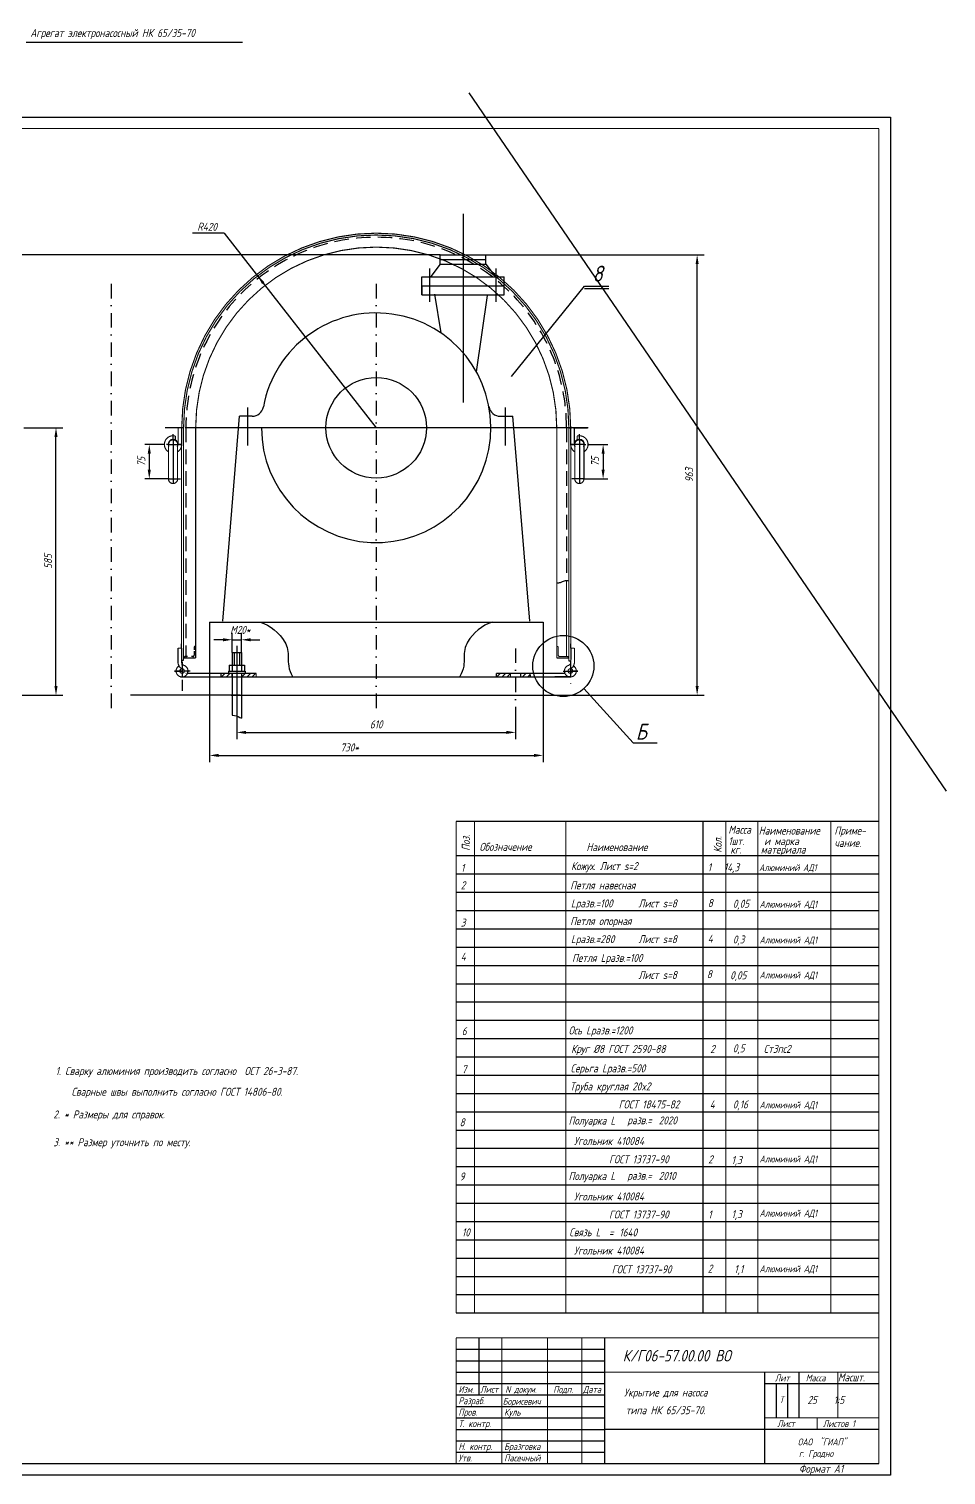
# Model space of a CAD drawing. Extents: x 973 to 2730, y 39 to 1746.
# Drawn here: x 1437 to 1838, y 702 to 1335 of the extents above; entities that cross this region are included whole.
import ezdxf
from ezdxf.enums import TextEntityAlignment as Align

# ---------------------------------------------------------------- set-up
doc = ezdxf.new("R2010")
doc.units = 0
doc.header["$LTSCALE"] = 0.5
doc.header["$MEASUREMENT"] = 0
doc.linetypes.add('DASHDOT', pattern=[25.4, 12.7, -6.35, 0, -6.35])
doc.linetypes.add('DASHED', pattern=[19.05, 12.7, -6.35])
doc.layers.get('0').update_dxf_attribs({"linetype": 'CONTINUOUS'})
doc.layers.get('DEFPOINTS').update_dxf_attribs({"linetype": 'CONTINUOUS'})
doc.styles.add('ROMANC', font='romanc', dxfattribs={"width": 0.8, "oblique": 15, "height": 3.5})
doc.dimstyles.get("Standard").update_dxf_attribs({"dimtxt": 0.18, "dimasz": 0.18, "dimexe": 0.18, "dimexo": 0.0625, "dimgap": 0.09, "dimtad": 0, "dimtih": 1, "dimtoh": 1, "dimdec": 4, "dimzin": 0, "dimdsep": 46, "dimtxsty": 'Standard', "dimcen": 0.09, "dimadec": 0, "dimazin": 0, "dimtfac": 1, "dimtdec": 4, "dimtofl": 0, "dimtmove": 0, "dimatfit": 3, "dimfxl": 0, "dimtolj": 1, "dimtzin": 0, "dimarcsym": 0})

# ---------------------------------------------------------------- blocks, each defined once
blk = doc.blocks.new('*D6')
at = {"color": 0, "linetype": 'ByBlock'}
for p, q in [((290.3, 320.9), (283.7, 320.9)), ((285.7, 316.9), (285.7, 309.8)), ((292.52, 305.8), (283.7, 305.8))]:
    blk.add_line(p, q, dxfattribs=at)
for points in [[(285.03, 316.9), (286.37, 316.9), (285.7, 320.9)], [(285.03, 309.8), (286.37, 309.8), (285.7, 305.8)]]:
    blk.add_solid(points, dxfattribs=at)
at = {"layer": 'DEFPOINTS', "color": 0, "linetype": 'ByBlock'}
for p in [(290.3, 320.9), (285.7, 305.8), (292.52, 305.8)]:
    blk.add_point(p, dxfattribs=at)
at = {"color": 0, "linetype": 'ByBlock', "style": 'ROMANC', "oblique": 15, "width": 0.8}
blk.add_text('75', height=3.5, rotation=90, dxfattribs=at).set_placement((282.2, 313.35), align=Align.MIDDLE_CENTER)
blk = doc.blocks.new('*X8')
at = {"color": 0}
for p, q in [((1399.22, 402.41), (1400.82, 404.01)), ((1401.46, 402.41), (1403.06, 404.01)), ((1403.71, 402.41), (1403.75, 402.45)), ((1408.2, 402.41), (1409.8, 404.01)), ((1410.44, 402.41), (1412.04, 404.01)), ((1412.69, 402.41), (1414.29, 404.01))]:
    blk.add_line(p, q, dxfattribs=at)
blk = doc.blocks.new('*D40')
at = {"color": 0, "linetype": 'ByBlock'}
for p, q in [((1525.68, 1061.89), (1525.68, 1070.49)), ((1529.68, 1061.89), (1529.68, 1070.49)), ((1521.68, 1067.49), (1517.68, 1067.49)), ((1525.68, 1067.49), (1529.68, 1067.49)), ((1533.68, 1067.49), (1537.68, 1067.49))]:
    blk.add_line(p, q, dxfattribs=at)
for points in [[(1521.68, 1068.16), (1521.68, 1066.82), (1525.68, 1067.49)], [(1533.68, 1068.16), (1533.68, 1066.82), (1529.68, 1067.49)]]:
    blk.add_solid(points, dxfattribs=at)
at = {"layer": 'DEFPOINTS', "color": 0, "linetype": 'ByBlock'}
for p in [(1529.68, 1067.49), (1525.68, 1061.89), (1529.68, 1061.89)]:
    blk.add_point(p, dxfattribs=at)
at = {"color": 0, "linetype": 'ByBlock', "style": 'ROMANC', "oblique": 15, "width": 0.8}
blk.add_text('М20*', height=3.5, dxfattribs=at).set_placement((1529.18, 1071.8), align=Align.MIDDLE_CENTER)
blk = doc.blocks.new('*X9')
at = {"color": 0}
for p, q in [((1495.76, 402.41), (1497.36, 404.01)), ((1498, 402.41), (1499.6, 404.01)), ((1500.25, 402.41), (1501.75, 403.91)), ((1506.15, 403.82), (1506.34, 404.01)), ((1506.98, 402.41), (1508.58, 404.01)), ((1509.23, 402.41), (1510.22, 403.4))]:
    blk.add_line(p, q, dxfattribs=at)
blk = doc.blocks.new('*D7')
at = {"color": 0, "linetype": 'ByBlock'}
for p, q in [((1549.65, 437.41), (1556.25, 437.41)), ((1554.25, 433.41), (1554.25, 426.31)), ((1547.43, 422.31), (1556.25, 422.31))]:
    blk.add_line(p, q, dxfattribs=at)
for points in [[(1553.58, 433.41), (1554.92, 433.41), (1554.25, 437.41)], [(1553.58, 426.31), (1554.92, 426.31), (1554.25, 422.31)]]:
    blk.add_solid(points, dxfattribs=at)
at = {"layer": 'DEFPOINTS', "color": 0, "linetype": 'ByBlock'}
for p in [(1549.65, 437.41), (1547.43, 422.31), (1554.25, 422.31)]:
    blk.add_point(p, dxfattribs=at)
at = {"color": 0, "linetype": 'ByBlock', "style": 'ROMANC', "oblique": 15, "width": 0.8}
blk.add_text('75', height=3.5, rotation=90, dxfattribs=at).set_placement((1550.75, 429.86), align=Align.MIDDLE_CENTER)
blk = doc.blocks.new('*D32')
at = {"color": 0, "linetype": 'ByBlock'}
for p, q in [((1636.68, 1235.82), (1732.12, 1235.82)), ((1729.12, 1047.22), (1729.12, 1231.82)), ((1661.68, 1043.22), (1732.12, 1043.22))]:
    blk.add_line(p, q, dxfattribs=at)
for points in [[(1728.45, 1231.82), (1729.79, 1231.82), (1729.12, 1235.82)], [(1728.45, 1047.22), (1729.79, 1047.22), (1729.12, 1043.22)]]:
    blk.add_solid(points, dxfattribs=at)
at = {"layer": 'DEFPOINTS', "color": 0, "linetype": 'ByBlock'}
for p in [(1636.68, 1235.82), (1729.12, 1235.82), (1661.68, 1043.22)]:
    blk.add_point(p, dxfattribs=at)
at = {"color": 0, "linetype": 'ByBlock', "style": 'ROMANC', "oblique": 15, "width": 0.8}
blk.add_text('963', height=3.5, rotation=90, dxfattribs=at).set_placement((1725.62, 1139.52), align=Align.MIDDLE_CENTER)
blk = doc.blocks.new('*D33')
at = {"color": 0, "linetype": 'ByBlock'}
for p, q in [((1434.43, 1160.22), (1451.55, 1160.22)), ((1448.55, 1047.22), (1448.55, 1156.22)), ((1430.24, 1043.22), (1451.55, 1043.22))]:
    blk.add_line(p, q, dxfattribs=at)
for points in [[(1447.88, 1156.22), (1449.22, 1156.22), (1448.55, 1160.22)], [(1447.88, 1047.22), (1449.22, 1047.22), (1448.55, 1043.22)]]:
    blk.add_solid(points, dxfattribs=at)
at = {"layer": 'DEFPOINTS', "color": 0, "linetype": 'ByBlock'}
for p in [(1434.43, 1160.22), (1448.55, 1160.22), (1430.24, 1043.22)]:
    blk.add_point(p, dxfattribs=at)
at = {"color": 0, "linetype": 'ByBlock', "style": 'ROMANC', "oblique": 15, "width": 0.8}
blk.add_text('585', height=3.5, rotation=90, dxfattribs=at).set_placement((1445.05, 1101.72), align=Align.MIDDLE_CENTER)
blk = doc.blocks.new('*D41')
at = {"color": 0, "linetype": 'ByBlock'}
for p, q in [((1649.68, 1035.93), (1649.68, 1023.98)), ((1527.68, 1028.01), (1527.68, 1023.98)), ((1531.68, 1026.98), (1645.68, 1026.98))]:
    blk.add_line(p, q, dxfattribs=at)
for points in [[(1531.68, 1027.65), (1531.68, 1026.31), (1527.68, 1026.98)], [(1645.68, 1027.65), (1645.68, 1026.31), (1649.68, 1026.98)]]:
    blk.add_solid(points, dxfattribs=at)
at = {"layer": 'DEFPOINTS', "color": 0, "linetype": 'ByBlock'}
for p in [(1649.68, 1035.93), (1527.68, 1028.01), (1649.68, 1026.98)]:
    blk.add_point(p, dxfattribs=at)
at = {"color": 0, "linetype": 'ByBlock', "style": 'ROMANC', "oblique": 15, "width": 0.8}
blk.add_text('610', height=3.5, dxfattribs=at).set_placement((1588.68, 1030.48), align=Align.MIDDLE_CENTER)
blk = doc.blocks.new('*D42')
at = {"color": 0, "linetype": 'ByBlock'}
for p, q in [((1515.68, 1043.22), (1515.68, 1013.91)), ((1661.68, 1043.22), (1661.68, 1013.91)), ((1519.68, 1016.91), (1657.68, 1016.91))]:
    blk.add_line(p, q, dxfattribs=at)
for points in [[(1519.68, 1017.58), (1519.68, 1016.24), (1515.68, 1016.91)], [(1657.68, 1017.58), (1657.68, 1016.24), (1661.68, 1016.91)]]:
    blk.add_solid(points, dxfattribs=at)
at = {"layer": 'DEFPOINTS', "color": 0, "linetype": 'ByBlock'}
for p in [(1515.68, 1043.22), (1661.68, 1043.22), (1661.68, 1016.91)]:
    blk.add_point(p, dxfattribs=at)
at = {"color": 0, "linetype": 'ByBlock', "style": 'ROMANC', "oblique": 15, "width": 0.8}
blk.add_text('730*', height=3.5, dxfattribs=at).set_placement((1577.04, 1020.41), align=Align.MIDDLE_CENTER)

msp = doc.modelspace()

# ---------------------------------------------------------------- linework, layer by layer
for p, q in [((1435.53, 1328.86), (1530.23233, 1328.86)), ((1629.17, 1306.64), (1838.06, 1001.24)), ((972.761, 1296.06), (1813.661, 1296.06)), ((1813.661, 1296.06), (1813.661, 702.16)), ((1626.68, 1253.8), (1626.68, 1179.04)), ((1522.19996, 1245.32142), (1508.27, 1245.32142)), ((1616.68, 1235.82), (1365.36, 1235.82)), ((1616.68, 1231.82), (1616.68, 1235.82)), ((1616.68, 1235.82), (1636.68, 1235.82)), ((1616.68, 1233.82), (1636.68, 1233.82)), ((1636.68, 1231.82), (1636.68, 1235.82)), ((1616.68, 1231.82), (1612.56, 1226.3)), ((1616.68, 1231.82), (1636.68, 1231.82)), ((1636.68, 1231.82), (1640.8, 1226.3)), ((1608.68, 1226.28), (1644.68, 1226.28)), ((1608.68, 1222.28), (1644.68, 1222.28)), ((1608.68, 1222.28), (1608.68, 1218.28)), ((1647.92, 1182.6), (1679.86, 1222.12)), ((1679.86, 1222.12), (1690.51, 1222.12)), ((1679.86, 1221.12), (1690.51, 1221.12)), ((1608.68, 1218.28), (1644.68, 1218.28)), ((1614.16, 1218.58), (1616.93812, 1201.72329)), ((1632.55537, 1184.63303), (1637.34, 1218.04)), ((1521.51, 1075.56), (1528.88222, 1165.22)), ((1534.38319, 1165.22), (1528.88222, 1165.22)), ((1532.31, 1169), (1532.31, 1152.45)), ((1642.97681, 1165.22), (1648.47778, 1165.22)), ((1645.05, 1169), (1645.05, 1152.45)), ((1655.85, 1075.56), (1648.47778, 1165.22)), ((1502.38, 1160.22), (1502.12979, 1160.22)), ((1503.12979, 1160.22), (1503.08, 1160.22)), ((1504.12979, 1160.22), (1503.18, 1160.22)), ((1503.58, 1152.92), (1503.58, 1158.56)), ((1681.47, 1160.22), (1505.08, 1160.22)), ((1673.23021, 1160.22), (1674.18, 1160.22)), ((1673.78, 1152.92), (1673.78, 1158.56)), ((1674.23021, 1160.22), (1674.28, 1160.22)), ((1674.98, 1160.22), (1675.23021, 1160.22)), ((1495.94, 1152.92), (1493.98, 1152.92)), ((1498.06, 1152.92), (1496.94, 1152.92)), ((1498.06, 1152.92), (1501.1, 1152.92)), ((1499.78, 1155.08), (1499.78, 1157.38)), ((1499.78, 1155.08), (1499.78, 1152.92)), ((1499.78, 1152.92), (1499.78, 1150.32)), ((1501.1, 1152.92), (1501.78, 1152.92)), ((1503.54, 1152.92), (1501.82, 1152.92)), ((1502.54, 1152.92), (1503.7, 1152.92)), ((1503.22979, 1153.12), (1503.22979, 1153.02)), ((1503.22979, 1153.12), (1503.22979, 1153.02)), ((1674.82, 1152.92), (1673.66, 1152.92)), ((1673.82, 1152.92), (1675.54, 1152.92)), ((1674.13021, 1153.12), (1674.13021, 1153.02)), ((1674.13021, 1153.12), (1674.13021, 1153.02)), ((1676.26, 1152.92), (1675.58, 1152.92)), ((1679.3, 1152.92), (1676.26, 1152.92)), ((1677.58, 1155.08), (1677.58, 1157.38)), ((1677.58, 1155.08), (1677.58, 1152.92)), ((1677.58, 1152.92), (1677.58, 1150.32)), ((1679.3, 1152.92), (1680.42, 1152.92)), ((1681.42, 1152.92), (1683.38, 1152.92)), ((1499.78, 1150.32), (1499.78, 1135.82)), ((1677.58, 1150.32), (1677.58, 1135.82)), ((1498.06, 1137.82), (1496.2, 1137.82)), ((1498.06, 1137.82), (1501.1, 1137.82)), ((1501.1, 1137.82), (1503.08, 1137.82)), ((1676.26, 1137.82), (1674.28, 1137.82)), ((1679.3, 1137.82), (1676.26, 1137.82)), ((1679.3, 1137.82), (1681.16, 1137.82)), ((1515.68, 1075.22), (1661.68, 1075.22)), ((1503.52, 1063.82), (1503.52, 1058.82)), ((1509.68, 1064.52), (1509.36, 1064.52)), ((1527.68, 1064.87), (1527.68, 1028.01)), ((1673.84, 1063.82), (1673.84, 1058.82)), ((1503.52, 1059.68), (1503.52, 1057.7798)), ((1503.92, 1056.4123), (1503.92, 1056.38)), ((1504.96, 1059.52), (1504.38, 1059.52)), ((1524.35, 1056.42), (1524.35, 1053.82)), ((1524.35, 1056.42), (1531.01, 1056.42)), ((1525.68, 1061.89), (1529.68, 1061.89)), ((1525.68, 1061.89), (1525.68, 1053.82)), ((1525.68, 1060.36), (1525.68, 1053.82)), ((1526.48, 1061.89), (1526.48, 1056.42)), ((1528.88, 1061.89), (1528.88, 1056.42)), ((1529.68, 1061.89), (1529.68, 1053.82)), ((1529.68, 1060.36), (1529.68, 1053.82)), ((1531.01, 1056.42), (1531.01, 1053.82)), ((1672.4, 1059.52), (1672.98, 1059.52)), ((1672.98, 1058.22), (1673.88, 1058.22)), ((1673.44, 1056.4123), (1673.44, 1056.38)), ((1673.84, 1056.4123), (1673.84, 1056.38)), ((1500.46, 1053.82), (1503.52, 1053.82)), ((1503.72, 1053.82), (1501.16, 1053.82)), ((1501.82, 1056), (1501.83231, 1055.98154)), ((1502.45926, 1055.679), (1502.35158, 1055.75853)), ((1503.75853, 1053.82), (1502.95853, 1053.82)), ((1503.08, 1051.22), (1548.14, 1051.22)), ((1503.72, 1051.22), (1506.6, 1051.22)), ((1503.72, 1050.01), (1503.72, 1045.17)), ((1505.44, 1052.82), (1505.46571, 1052.82)), ((1506.12, 1052.82), (1536.14, 1052.82)), ((1506.6, 1051.22), (1510.48, 1051.22)), ((1523.98, 1053.82), (1523.98, 1052.82)), ((1523.98, 1053.82), (1531.38, 1053.82)), ((1525.18, 1051.22), (1652.18, 1051.22)), ((1525.68, 1052.82), (1525.68, 1034.57657)), ((1529.68, 1052.82), (1529.68, 1033.16604)), ((1531.38, 1053.82), (1531.38, 1052.82)), ((1670.76, 1051.22), (1666.88, 1051.22)), ((1673.64, 1051.22), (1670.76, 1051.22)), ((1671.92, 1052.82), (1671.89429, 1052.82)), ((1673.60147, 1053.82), (1674.40147, 1053.82)), ((1673.64, 1053.82), (1676.2, 1053.82)), ((1676.9, 1053.82), (1673.84, 1053.82)), ((1674.90074, 1055.679), (1675.00842, 1055.75853)), ((1675.54, 1056), (1675.52769, 1055.98154)), ((1679.54544, 1046.11307), (1701.06, 1022.44)), ((1529.18, 1043.22), (1481.21, 1043.22)), ((1525.18, 1043.22), (1661.68, 1043.22)), ((1701.06, 1022.44), (1711.68, 1022.44)), ((1623.661, 965.07), (1808.661, 965.07)), ((1623.661, 957.07), (1808.661, 957.07)), ((1623.661, 949.07), (1808.661, 949.07)), ((1623.661, 941.07), (1808.661, 941.07)), ((1623.661, 933.07), (1808.661, 933.07)), ((1623.661, 925.07), (1808.661, 925.07)), ((1623.661, 917.07), (1808.661, 917.07)), ((1623.661, 909.07), (1808.661, 909.07)), ((1623.661, 901.07), (1808.661, 901.07)), ((1623.661, 893.07), (1808.661, 893.07)), ((1623.661, 885.07), (1808.661, 885.07)), ((1623.661, 877.07), (1808.661, 877.07)), ((1623.661, 869.07), (1808.661, 869.07)), ((1623.661, 861.07), (1808.661, 861.07)), ((1623.661, 853.07), (1808.661, 853.07)), ((1623.661, 845.07), (1808.661, 845.07)), ((1623.661, 837.07), (1808.661, 837.07)), ((1623.661, 829.07), (1808.661, 829.07)), ((1623.661, 821.07), (1808.661, 821.07)), ((1623.661, 813.07), (1808.661, 813.07)), ((1623.661, 805.07), (1808.661, 805.07)), ((1623.661, 797.07), (1808.661, 797.07)), ((1623.661, 789.07), (1808.661, 789.07)), ((1623.661, 781.07), (1808.661, 781.07)), ((1623.661, 757.16), (1688.661, 757.16)), ((1623.661, 752.16), (1688.661, 752.16)), ((1623.661, 747.16), (1688.661, 747.16)), ((1763.661, 742.16), (1763.661, 727.16)), ((1768.661, 742.16), (1768.661, 727.16)), ((1623.661, 732.16), (1688.661, 732.16)), ((1623.661, 727.16), (1688.661, 727.16)), ((1623.661, 722.16), (1688.661, 722.16)), ((1623.661, 717.16), (1688.661, 717.16)), ((1623.661, 712.16), (1688.661, 712.16)), ((1813.661, 702.16), (972.761, 702.16))]:
    msp.add_line(p, q)
at = {"color": 0, "linetype": 'ByBlock'}
for p, q in [((1522.19996, 1245.32142), (1585.02356, 1164.90063)), ((1612.18, 1215.3), (1612.18, 1229.84)), ((1641.18, 1215.3), (1641.18, 1229.84)), ((1608.68, 1218.28), (1608.68, 1226.28)), ((1644.68, 1218.28), (1644.68, 1226.28)), ((1585.02356, 1164.90063), (1588.68, 1160.22)), ((1501.48, 1160.22), (1501.28, 1160.22)), ((1675.88, 1160.22), (1676.08, 1160.22)), ((1503.48, 1063.82), (1503.48, 1065.74)), ((1673.88, 1063.82), (1673.88, 1065.74))]:
    msp.add_line(p, q, dxfattribs=at)
at = {"linetype": 'Continuous'}
for p, q in [((1626.68, 1235.82), (1626.68, 1171.27)), ((1515.68, 1075.22), (1515.68, 1043.22)), ((1661.68, 1075.22), (1661.68, 1043.22))]:
    msp.add_line(p, q, dxfattribs=at)
at = {"linetype": 'DASHDOT'}
for p, q in [((1472.68, 1223.15), (1472.68, 1035.93)), ((1588.68, 1223.15), (1588.68, 1035.93)), ((1502.38, 1160.22), (1496.28, 1160.22)), ((1674.98, 1160.22), (1681.08, 1160.22)), ((1649.68, 1063.72), (1649.68, 1035.93)), ((1503.72, 1057.82), (1503.72, 1050.01)), ((1503.72, 1056.4), (1503.72, 1057.0052)), ((1673.64, 1057.82), (1673.64, 1047.61248)), ((1673.64, 1056.4), (1673.64, 1057.0052)), ((1501.22, 1053.82), (1500.46, 1053.82)), ((1503.72, 1053.82), (1501.44, 1053.82)), ((1507.23, 1053.82), (1502.16, 1053.82)), ((1670.47069, 1053.82), (1675.2, 1053.82)), ((1673.64, 1053.82), (1675.92, 1053.82)), ((1676.14, 1053.82), (1676.9, 1053.82))]:
    msp.add_line(p, q, dxfattribs=at)
at = {"linetype": 'DASHED'}
for p, q in [((1505.38, 1160.22), (1505.38, 1059.52)), ((1671.98, 1160.22), (1671.98, 1096.01)), ((1509.04, 1064.2), (1509.04, 1063.08)), ((1506.11, 1060.16), (1504.96, 1060.16)), ((1508.4, 1060.16), (1507.84, 1060.16)), ((1509.04, 1062.46), (1509.04, 1060.8))]:
    msp.add_line(p, q, dxfattribs=at)
for points, const_width in [([(992.761, 1291.06), (1808.661, 1291.06)], 0.5), ([(1808.661, 1291.06), (1808.661, 707.16)], 0.5), ([(1501.98, 1160.22), (1503.58, 1160.22)], 0.5), ([(1501.98, 1152.92), (1501.98, 1160.22)], 0.5), ([(1503.48, 1160.22), (1503.48, 1057.76)], 0.5), ([(1503.58, 1152.92), (1503.58, 1160.22)], 0.5), ([(1504.38, 1160.71), (1504.38, 1058.52)], 0.5), ([(1509.68, 1064.52), (1509.68, 1160.22)], 0.5), ([(1667.68, 1064.52), (1667.68, 1160.22)], 0.5), ([(1672.98, 1160.22), (1672.98, 1058.22)], 0.5), ([(1675.38, 1160.22), (1673.78, 1160.22)], 0.5), ([(1673.78, 1152.92), (1673.78, 1160.22)], 0.5), ([(1673.88, 1160.22), (1673.88, 1058.22)], 0.5), ([(1675.38, 1152.92), (1675.38, 1160.22)], 0.5), ([(1497.78, 1152.92), (1497.78, 1137.82)], 0.5), ([(1500.78, 1154.65205), (1500.78, 1156.58606)], 0.5), ([(1501.76, 1152.92), (1501.76, 1137.82)], 0.5), ([(1675.6, 1152.92), (1675.6, 1137.82)], 0.5), ([(1676.58, 1154.65205), (1676.58, 1156.58606)], 0.5), ([(1679.58, 1152.92), (1679.58, 1137.82)], 0.5), ([(1671.98, 1093.26828), (1671.98, 1060.16)], 0.5), ([(1503.52, 1063.82), (1501.92, 1063.82)], 0.5), ([(1501.92, 1063.82), (1501.92, 1057.7798)], 0.5), ([(1509.68, 1059.52), (1509.68, 1064.52)], 0.5), ([(1667.68, 1064.52), (1668, 1064.52)], 0.5), ([(1667.68, 1059.52), (1667.68, 1064.52)], 0.5), ([(1668.32, 1064.2), (1668.32, 1060.8)], 0.5), ([(1673.84, 1063.82), (1675.44, 1063.82)], 0.5), ([(1673.84, 1066.08), (1673.84, 1059.68)], 0.1), ([(1675.44, 1063.82), (1675.44, 1057.7798)], 0.5), ([(1503.48, 1058.52), (1504.38, 1058.52)], 0.5), ([(1504.64, 1059.52), (1509.68, 1059.52)], 0.5), ([(1672.72, 1059.52), (1667.68, 1059.52)], 0.5), ([(1668.96, 1060.16), (1672.4, 1060.16)], 0.5), ([(1672.98, 1058.22), (1673.84, 1058.22)], 0.5), ([(1673.84, 1059.68), (1673.84, 1057.7798)], 0.5), ([(1503.62822, 1054.81578), (1502.16, 1055.9)], 0.5), ([(1502.1569, 1055.89767), (1502.35158, 1055.75853)], 0.1), ([(1536.14, 1051.22), (1503.72, 1051.22)], 0.5), ([(1506.12, 1052.82), (1536.14, 1052.82)], 0.5), ([(1525.48, 1052.82), (1525.48, 1051.22)], 0.5), ([(1529.88, 1052.82), (1529.88, 1051.22)], 0.5), ([(1536.14, 1052.82), (1536.14, 1051.22)], 0.5), ([(1641.22, 1052.82), (1641.22, 1051.22)], 0.5), ([(1671.24, 1052.82), (1641.22, 1052.82)], 0.5), ([(1641.22, 1051.22), (1673.64, 1051.22)], 0.5), ([(1647.48, 1052.82), (1647.48, 1051.22)], 0.5), ([(1651.88, 1052.82), (1651.88, 1051.22)], 0.5), ([(1673.73178, 1054.81578), (1675.2, 1055.9)], 0.5), ([(1675.2031, 1055.89767), (1675.00842, 1055.75853)], 0.1), ([(1623.661, 988.07), (1808.661, 988.07)], 0.5), ([(1623.661, 773.07), (1623.661, 988.07)], 0.5), ([(1631.661, 773.07), (1631.661, 988.07)], 0.5), ([(1671.661, 773.07), (1671.661, 988.07)], 0.5), ([(1731.661, 908.97), (1731.661, 988.07)], 0.5), ([(1741.661, 909.07), (1741.661, 988.07)], 0.5), ([(1755.661, 909.37), (1755.661, 988.07)], 0.5), ([(1787.661, 773.07), (1787.661, 988.07)], 0.5), ([(1808.661, 773.07), (1808.661, 988.07)], 0.5), ([(1623.661, 973.07), (1808.661, 973.07)], 0.5), ([(1731.661, 773.07), (1731.661, 909.07)], 0.5), ([(1741.661, 773.07), (1741.661, 909.07)], 0.5), ([(1755.661, 773.07), (1755.661, 909.07)], 0.5), ([(1623.661, 773.07), (1808.661, 773.07)], 0.5), ([(1623.661, 762.16), (1750.661, 762.16)], 0.5), ([(1623.661, 707.16), (1623.661, 762.16)], 0.5), ([(1633.661, 762.16), (1633.661, 737.16)], 0.5), ([(1643.661, 762.16), (1643.661, 707.16)], 0.5), ([(1663.661, 707.16), (1663.661, 762.16)], 0.5), ([(1678.661, 707.16), (1678.661, 762.16)], 0.5), ([(1688.661, 707.16), (1688.661, 762.16)], 0.5), ([(1750.661, 762.16), (1808.661, 762.16)], 0.5), ([(1688.661, 747.16), (1808.661, 747.16)], 0.5), ([(1758.661, 707.16), (1758.661, 747.16)], 0.5), ([(1773.661, 727.16), (1773.661, 747.16)], 0.5), ([(1790.661, 727.16), (1790.661, 747.16)], 0.5), ([(1623.661, 742.16), (1688.661, 742.16)], 0.5), ([(1758.661, 742.16), (1808.661, 742.16)], 0.5), ([(1623.661, 737.16), (1688.661, 737.16)], 0.5), ([(1758.661, 727.16), (1808.661, 727.16)], 0.5), ([(1781.661, 727.16), (1781.661, 722.16)], 0.5), ([(1688.661, 722.16), (1808.661, 722.16)], 0.5), ([(1808.661, 707.16), (992.761, 707.16)], 0.5)]:
    msp.add_lwpolyline(points, dxfattribs=dict(const_width=const_width))
for points, const_width in [([(1673.78, 1160.22, 1), (1503.58, 1160.22, 1)], 0.5), ([(1672.98, 1160.22, 1), (1504.38, 1160.22, 1)], 0.5), ([(1667.68, 1160.22, 1), (1509.68, 1160.22, 1)], 0.5), ([(1497.78, 1149.6889, -0.86546876), (1500.78, 1156.58606, -1)], 0.5), ([(1497.78, 1152.92, -1.073397535), (1501.76, 1152.63787, -1.073397535)], 0.5), ([(1503.58, 1152.92, -0.261399121), (1501.76, 1149.67661, -0.261399121)], 0.5), ([(1673.78, 1152.92, 0.261399121), (1675.6, 1149.67661, 0.261399121)], 0.5), ([(1679.58, 1152.92, 1.073397535), (1675.6, 1152.63787, 1.073397535)], 0.5), ([(1679.58, 1149.6889, 0.86546876), (1676.58, 1156.58606, 1)], 0.5), ([(1501.76, 1138.10213, -1.073397535), (1497.78, 1137.82, -1.073397535)], 0.5), ([(1675.6, 1138.10213, 1.073397535), (1679.58, 1137.82, 1.073397535)], 0.5), ([(1668.32, 1064.2, 0.414213562), (1668, 1064.52, 0.414213562)], 0.5), ([(1502.18687, 1056.50044, -0.103188113), (1501.92, 1057.7798, -0.108621097)], 0.5), ([(1502.62898, 1055.77111, -0.068890542), (1502.17697, 1056.52339, -0.068890542)], 0.5), ([(1504.58667, 1056.2713, -0.324768037), (1503.52051, 1057.82, -0.317837245)], 0.5), ([(1504.58667, 1056.2713, -0.430402422), (1506.12, 1052.82, -0.358019667)], 0.5), ([(1668.32, 1060.8, 0.414213562), (1668.96, 1060.16, 0.414213562)], 0.5), ([(1672.77333, 1056.2713, 0.430402422), (1671.24, 1052.82, 0.358019667)], 0.5), ([(1672.4, 1059.52, 0.999999564), (1672.4, 1060.16, 0.414213562)], 0.5), ([(1672.4, 1059.52, 0.075866257), (1672.49545, 1059.53457, 0.414213562)], 0.1), ([(1672.77333, 1056.2713, 0.324768037), (1673.83949, 1057.82, 0.317837245)], 0.5), ([(1674.73102, 1055.77111, 0.068890542), (1675.18303, 1056.52339, 0.068890542)], 0.5), ([(1675.17313, 1056.50044, 0.103188113), (1675.44, 1057.7798, 0.108621097)], 0.5), ([(1503.72, 1051.22, -0.670178341), (1501.89171, 1055.66861, -0.661514598)], 0.5), ([(1501.86231, 1055.63906, -0.038119234), (1502.16, 1055.9, -0.038119234)], 0.5), ([(1502.72, 1053.82, -1), (1504.72, 1053.82, -1)], 0.5), ([(1502.72, 1053.82, 1), (1504.72, 1053.82, 1)], 0.5), ([(1504.05333, 1054.76281, -0.15027234), (1502.54251, 1055.88335, -0.135488457)], 0.1), ([(1502.92, 1053.82, -1), (1504.52, 1053.82, -1)], 0.1), ([(1502.92, 1053.82, 1), (1504.52, 1053.82, 1)], 0.1), ([(1504.05333, 1054.76281, -0.317837245), (1504.72, 1053.82, -0.317837245)], 0.1), ([(1674.64, 1053.82, 1), (1672.64, 1053.82, 1)], 0.5), ([(1674.64, 1053.82, -1), (1672.64, 1053.82, -1)], 0.5), ([(1673.30667, 1054.76281, 0.317837245), (1672.64, 1053.82, 0.317837245)], 0.1), ([(1674.44, 1053.82, 1), (1672.84, 1053.82, 1)], 0.1), ([(1674.44, 1053.82, -1), (1672.84, 1053.82, -1)], 0.1), ([(1673.30667, 1054.76281, 0.15027234), (1674.81749, 1055.88335, 0.135488457)], 0.1), ([(1673.64, 1051.22, 0.670178341), (1675.46829, 1055.66861, 0.661514598)], 0.5), ([(1675.49769, 1055.63906, 0.038119234), (1675.2, 1055.9, 0.038119234)], 0.5)]:
    msp.add_lwpolyline(points, format="xyb", dxfattribs=dict(const_width=const_width))
for points in [[(1672.98, 1093.08654, 0.136862583), (1671.35, 1093.21, 0.06129501), (1670.41825, 1092.90239, -0.045545724), (1669.18, 1092.45, -0.042687277), (1667.68, 1092.18644, -0.082419549)], [(1537.84663, 1075.22, -0.184169817), (1548.68056, 1066.46283, -0.083392271), (1549.91, 1063.2, -0.059671096), (1550.16417, 1059.80612, 0.053216303), (1550.4, 1056, 0.087587149), (1552.02895, 1051.43778, 0.002736904), (1552.15455, 1051.22)], [(1639.51337, 1075.22, 0.184169817), (1628.67944, 1066.46283, 0.083392271), (1627.45, 1063.2, 0.059671096), (1627.19583, 1059.80612, -0.053216303), (1626.96, 1056, -0.087587149), (1625.33105, 1051.43778, -0.002736904), (1625.20545, 1051.22)], [(1506.24, 1053.22, -0.005205292), (1506.2498, 1053.2199, -0.087939565)], [(1520.5158, 1052.82, -0.059372066), (1520.7, 1052, -0.055077419), (1520.694, 1051.22, -0.123415317)], [(1655.70676, 1052.82, -0.079999609), (1656.01, 1051.93, -0.060314122), (1656.04428, 1051.22, -0.761951145)], [(1671.12, 1053.22, 0.005205292), (1671.1102, 1053.2199, 0.087939565)], [(1525.68, 1034.57657, -0.007437123), (1525.84, 1034.56, -0.101019379), (1529.06816, 1033.49225, 0.015482545), (1529.68, 1033.16604, 0.060503638)]]:
    msp.add_lwpolyline(points, format="xyb")
for points in [[(1502.21, 1055.83), (1502.2, 1055.84)], [(1675.15, 1055.83), (1675.16, 1055.84)]]:
    msp.add_lwpolyline(points)
at = {"linetype": 'Continuous', "const_width": 0.5}
for points in [[(1506.12, 1052.82, -0.302775638), (1503.72, 1051.22, -0.207398032)], [(1671.24, 1052.82, 0.302775638), (1673.64, 1051.22, 0.207398032)]]:
    msp.add_lwpolyline(points, format="xyb", dxfattribs=at)
for centre, radius in [((1588.68, 1160.22), 22), ((1670.56, 1056), 13.36)]:
    msp.add_circle(centre, radius)
at = {"linetype": 'DASHED'}
for centre, radius, start, end in [((1588.68, 1160.22), 83.3, 0, 180), ((1509.36, 1064.2), 0.32, 90, 180), ((1508.4, 1060.8), 0.64, 270, 0), ((1503.72, 1053.82), 2.6, 126.86989765, 128.52387546), ((1673.64, 1053.82), 2.6, 51.47612454, 53.13010235)]:
    msp.add_arc(centre, radius, start, end, dxfattribs=at)
for centre, radius, start, end in [((1588.68, 1160.22), 50.21, 180, 169.56461162), ((1534.38319, 1170.22), 5, 270, 349.56461162), ((1642.97681, 1170.22), 5, 190.43538838, 270), ((1499.78, 1152.92), 2.2, 24.61997733, 204.61997733), ((1499.78, 1152.92), 2.2, 334.15806724, 0), ((1677.58, 1152.92), 2.2, 180, 205.84193276), ((1677.58, 1152.92), 2.2, 335.38002267, 155.38002267), ((1504.96, 1059.84), 0.32, 90.00004206, 180), ((1503.72, 1053.82), 1, 124.18612249, 180), ((1503.72, 1053.82), 2.6, 269.118596, 270), ((1503.72, 1053.82), 2.6, 342.07978686, 352.49265333), ((1673.64, 1053.82), 2.6, 187.50734667, 197.92021314), ((1673.64, 1053.82), 2.6, 270, 270.881404), ((1673.64, 1053.82), 1, 360, 55.81387751)]:
    msp.add_arc(centre, radius, start, end)
at = {"color": 0, "linetype": 'ByBlock'}
msp.add_solid([(1538.72093, 1223.08991), (1539.77166, 1223.91073), (1536.78384, 1226.65251)], dxfattribs=at)
at = {"layer": 'DEFPOINTS', "color": 0, "linetype": 'ByBlock'}
for p in [(1536.78384, 1226.65251), (1502.48, 1160.22), (1674.88, 1160.22), (1588.68, 1128.22), (1501.92, 1063.82), (1501.92, 1063.82), (1503.05804, 1064.22), (1503.48, 1065.34), (1503.48, 1063.82), (1503.56, 1066.14), (1503.92, 1066.14), (1673.44, 1066.14), (1673.8, 1066.14), (1673.88, 1065.34), (1673.88, 1063.82), (1674.30196, 1064.22), (1675.44, 1063.82), (1675.44, 1063.82), (1507.4, 1058.86), (1509.68, 1059.74036), (1509.68, 1059.5), (1667.68, 1059.74036), (1667.68, 1059.5), (1669.96, 1058.86), (1669.96, 1058.86), (1500.46, 1053.82), (1503.72, 1051.22), (1673.64, 1051.22), (1676.9, 1053.82)]:
    msp.add_point(p, dxfattribs=at)

# ---------------------------------------------------------------- block references
for name, p in [('*X8', (121.73, 648.81)), ('*X9', (145.73, 648.81))]:
    msp.add_blockref(name, p)

# ---------------------------------------------------------------- texts
at = {"style": 'ROMANC', "oblique": 15, "width": 0.8}
for s, height, p in [('Агрегат электронасосный НК 65/35-70', 3.5, (1437.3, 1331.12)), ('8', 7, (1683.36, 1224.12)), ('Б', 7, (1702.3, 1023.8)), ('Масса', 3.5, (1742.761, 982.67)), ('1шт.', 3.5, (1742.761, 977.67)), ('Наименование', 3.5, (1756.061, 982.27)), ('Приме-', 3.5, (1789.161, 982.27)), ('Обозначение', 3.5, (1633.861, 975.17)), ('Наименование            ', 3.5, (1680.661, 975.07)), ('кг.', 3.5, (1743.661, 973.97)), ('материала', 3.5, (1756.961, 973.97)), (' и марка', 3.5, (1756.561, 977.67)), ('чание.', 3.5, (1789.161, 976.87)), ('1            ', 3.5, (1625.761, 965.96)), ('Кожух. Лист s=2', 3.5, (1673.97, 966.76)), ('1   14,3', 3.5, (1733.761, 966.23)), ('Алюминий АД1', 3, (1756.211, 966.33)), ('2', 3.5, (1625.661, 958.36)), ('Петля навесная ', 3.5, (1673.59, 958.35)), ('Lразв.=100', 3.5, (1673.9, 950.44)), ('Лист s=8', 3.5, (1703.44, 950.44)), ('8', 3.5, (1733.761, 950.6)), ('0,05 ', 3.5, (1744.761, 950.3)), ('Алюминий АД1', 3, (1756.431, 950.33)), ('3', 3.5, (1625.661, 942.04)), ('Петля опорная', 3.5, (1673.59, 942.71)), ('Lразв.=280', 3.5, (1673.9, 934.8)), ('Лист s=8', 3.5, (1703.44, 934.8)), ('4', 3.5, (1733.761, 934.96)), ('0,3', 3.5, (1744.761, 934.66)), ('Алюминий АД1', 3, (1756.431, 934.69)), ('4', 3.5, (1625.661, 927.09)), ('Петля Lразв.=100', 3.5, (1674.39, 926.59)), ('Лист s=8', 3.5, (1703.44, 919.12)), ('8', 3.5, (1733.361, 919.49)), ('0,05  ', 3.5, (1743.561, 918.99)), ('Алюминий АД1', 3, (1756.431, 919.34)), ('Ось Lразв.=1200', 3.5, (1672.9, 894.89)), ('6', 3.5, (1626.13, 894.56)), ('Круг %%C8 ГОСТ 2590-88', 3.5, (1673.98, 886.79)), ('2  ', 3.5, (1734.84, 886.77)), ('0,5', 3.5, (1744.761, 887.06)), ('Ст3пс2', 3.5, (1758.27, 886.8)), ('1. Сварку алюминия производить согласно  ОСТ 26-3-87.', 3.5, (1448.38, 877.14)), ('7', 3.5, (1626.13, 877.91)), ('Серьга Lразв.=500', 3.5, (1673.74, 878.29)), ('Труба круглая 20x2', 3.5, (1673.45, 870.4)), ('Сварные швы выполнить согласно ГОСТ 14806-80.', 3.5, (1455.33, 868.05)), ('2. * Размеры для справок.', 3.5, (1447.37301, 858.14524)), ('ГОСТ 18475-82', 3.5, (1694.78, 862.52)), ('4', 3.5, (1734.611, 862.5)), ('0,16', 3.5, (1744.761, 862.52)), ('Алюминий АД1', 3, (1756.431, 862.55)), ('8', 3.5, (1625.161, 854.7)), ('Полуарка L', 3.5, (1672.861, 855.44)), ('разв.=', 3.5, (1698.561, 855.6)), ('2020', 3.5, (1712.301, 855.5)), ('3. ** Размер уточнить по месту.', 3.5, (1447.37301, 845.97524)), ('Угольник 410084', 3.5, (1675.261, 846.51)), ('ГОСТ 13737-90', 3.5, (1690.561, 838.51)), ('2', 3.5, (1733.961, 838.51)), ('1,3', 3.5, (1744.161, 838.21)), ('Алюминий АД1', 3, (1756.431, 838.89)), ('9', 3.5, (1625.161, 831.01)), ('Полуарка L', 3.5, (1672.861, 831.19)), ('разв.=', 3.5, (1698.561, 831.35)), ('2010', 3.5, (1712.301, 831.25)), ('Угольник 410084', 3.5, (1675.261, 822.26)), ('ГОСТ 13737-90', 3.5, (1690.561, 814.37)), ('1', 3.5, (1733.961, 814.37)), ('1,3', 3.5, (1744.161, 814.52)), ('Алюминий АД1', 3, (1756.431, 815.2)), ('10', 3.5, (1626.161, 806.54)), ('Связь L', 3.5, (1673.161, 806.6)), ('1640', 3.5, (1695.061, 806.52)), ('=', 3.5, (1690.561, 806.52)), ('Угольник 410084', 3.5, (1675.261, 798.61)), ('ГОСТ 13737-90', 3.5, (1691.761, 790.39)), ('2', 3.5, (1733.761, 790.69)), ('1,1', 3.5, (1745.361, 790.49)), ('Алюминий АД1', 3, (1756.431, 790.87)), ('К/Г06-57.00.00 ВО', 5, (1696.561, 751.86)), ('Укрытие для насоса', 3.5, (1697.14, 736.52)), ('Т', 3, (1765.161, 733.66)), ('25    1:5', 3.5, (1777.39043, 733.25858)), ('типа НК 65/35-70.', 3.5, (1697.88, 728.77))]:
    msp.add_text(s, height=height, dxfattribs=at).set_placement(p)
at = {"color": 0, "linetype": 'ByBlock', "style": 'ROMANC', "oblique": 15, "width": 0.8}
msp.add_text('R420', height=3.5, rotation=359.26394002, dxfattribs=at).set_placement((1514.68132, 1248.11873), align=Align.MIDDLE_CENTER)
at = {"style": 'ROMANC', "oblique": 15, "width": 0.8}
for s, p in [('Поз.', (1629.661, 975.17)), ('Кол.', (1739.861, 974.37))]:
    msp.add_text(s, height=3.5, rotation=90, dxfattribs=at).set_placement(p)
at = {"color": 7, "linetype": 'Continuous', "style": 'ROMANC', "oblique": 15}
for s, height, width, p in [('Масшт.', 3.5, 0.8, (1790.711, 743.16)), ('Изм.', 3, 0.8, (1624.661, 738.16)), ('Лист', 3, 0.7, (1634.161, 738.16)), ('N докум.', 3, 0.8, (1645.161, 738.16)), ('Подп.', 3, 0.8, (1666.161, 738.16)), ('Дата', 3, 0.7, (1679.161, 738.16)), ('Лит', 3, 0.8, (1763.161, 743.16)), ('Масса', 3, 0.8, (1776.661, 743.16)), ('Разраб.', 3, 0.8, (1624.661, 733.16)), ('Борисевич', 3, 0.8, (1644.03919, 732.91)), ('Пров.', 3, 0.8, (1624.661, 728.16)), ('Куль', 3, 0.8, (1644.661, 728.16)), ('Т. контр.', 3, 0.7, (1624.661, 723.16)), ('Лист ', 3, 0.8, (1764.161, 723.16)), ('Листов 1', 3, 0.8, (1784.161, 723.16)), ('Н. контр.', 3, 0.7, (1624.661, 713.16)), ('Бразговка', 3, 0.8, (1644.661, 713.16)), ('ОАО  "ГИАП"', 3, 0.8, (1773.161, 715.16)), ('Утв.', 3, 0.8, (1624.661, 708.16)), ('Пасечный', 3, 0.7, (1644.661, 708.16)), ('г. Гродно', 3, 0.8, (1773.661, 710.10286)), ('Формат А1', 3.5, 0.8, (1773.661, 703.16))]:
    msp.add_text(s, height=height, dxfattribs=dict(at, width=width)).set_placement(p)

# ---------------------------------------------------------------- dimensions: what is measured, and where the dimension line sits
for base, p1, p2, text, picture, middle in [((1729.12, 1235.82), (1661.68, 1043.22), (1636.68, 1235.82), '963', '*D32', (1725.62, 1139.52)), ((1448.55, 1160.22), (1430.24, 1043.22), (1434.43, 1160.22), '585', '*D33', (1445.05, 1101.72))]:
    dim = msp.add_linear_dim(base=base, p1=p1, p2=p2, angle=90, text=text, dimstyle='Standard')
    dim.commit()
    dim.dimension.update_dxf_attribs({"geometry": picture, "text_midpoint": middle})
for base, p1, p2, angle, picture, middle, set_off in [((1489.38, 1137.82), (1493.98, 1152.92), (1496.2, 1137.82), 90, '*D6', (1485.88, 1145.37), (1203.68, 832.02)), ((1687.98, 1137.82), (1683.38, 1152.92), (1681.16, 1137.82), 270, '*D7', (1684.48, 1145.37), (133.73, 715.51))]:
    dim = msp.add_linear_dim(base=base, p1=p1, p2=p2, angle=angle, text='75', dimstyle='Standard')
    dim.commit()
    dim.dimension.update_dxf_attribs({"geometry": picture, "text_midpoint": middle, "insert": set_off})
for base, p1, p2, text, picture, middle in [((1529.68, 1067.49), (1525.68, 1061.89), (1529.68, 1061.89), 'Њ20*', '*D40', (1529.18, 1071.8)), ((1661.68, 1016.91), (1515.68, 1043.22), (1661.68, 1043.22), '730*', '*D42', (1577.04, 1020.41))]:
    dim = msp.add_linear_dim(base=base, p1=p1, p2=p2, text=text, dimstyle='Standard')
    dim.commit()
    dim.dimension.update_dxf_attribs({"geometry": picture, "text_midpoint": middle, "dimtype": 128})
dim = msp.add_linear_dim(base=(1649.68, 1026.98), p1=(1527.68, 1028.01), p2=(1649.68, 1035.93), text='610', dimstyle='Standard')
dim.commit()
dim.dimension.update_dxf_attribs({"geometry": '*D41', "text_midpoint": (1588.68, 1030.48)})

doc.saveas('drawing.dxf')
